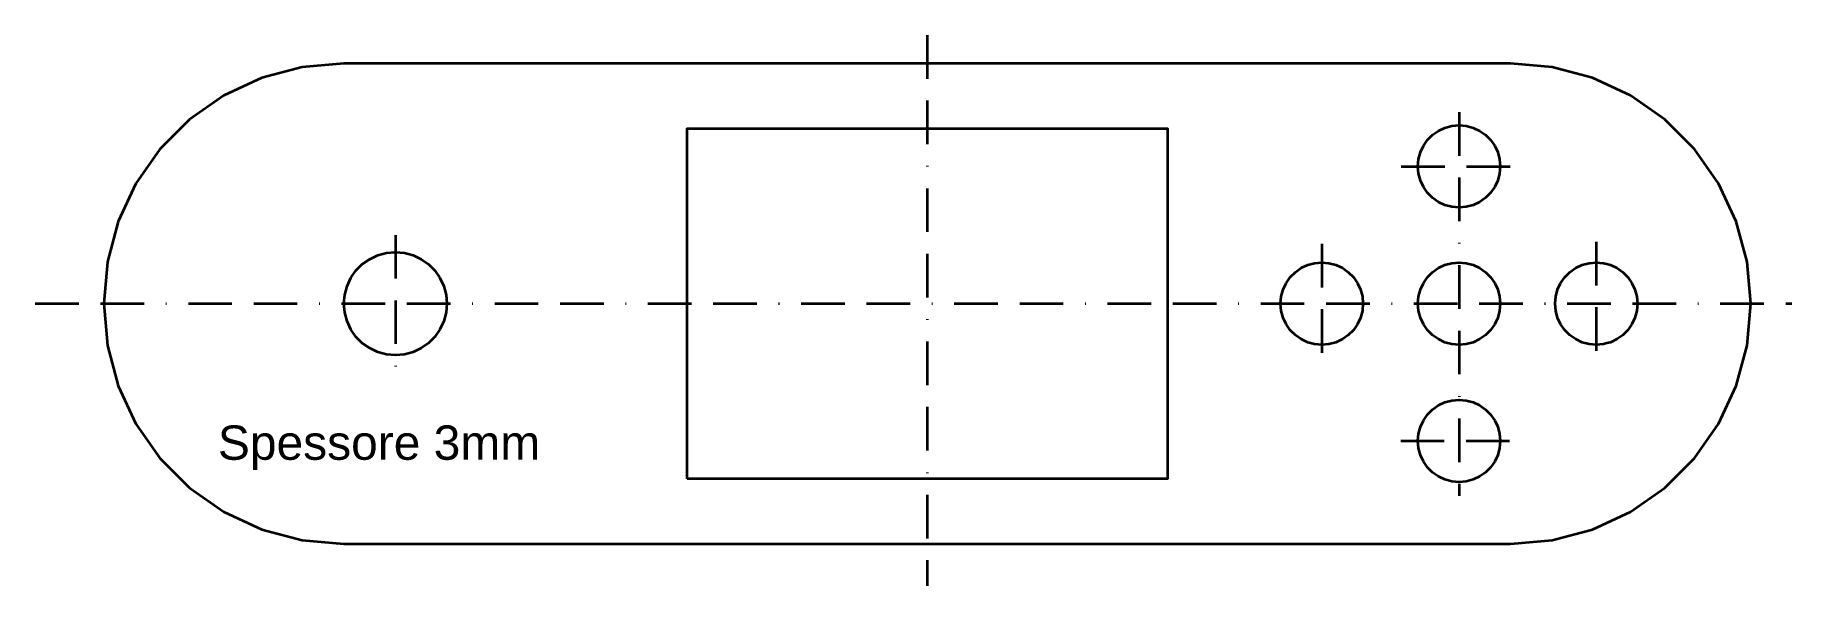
# Model space of a CAD drawing. Header units: millimetres. Extents: x -10 to 246, y -41 to 39.
import ezdxf

# ---------------------------------------------------------------- set-up
doc = ezdxf.new("R2010")
doc.units = ezdxf.units.MM
doc.linetypes.add('BORDER2', pattern=[22.225, 6.35, -3.175, 6.35, -3.175, 0, -3.175])
doc.layers.get('0').update_dxf_attribs({"lineweight": 35})
doc.styles.add('textstyle11', font='')
doc.styles.get('textstyle11').set_extended_font_data('Liberation Sans')

msp = doc.modelspace()

# ---------------------------------------------------------------- linework, layer by layer
at = {"color": 4, "linetype": 'BORDER2', "true_color": 0x00ffff}
for p, q in [((120, 39.11905), (120, -41.11525)), ((197.5, 27.90823), (197.5, -28)), ((189.06582, 20), (206.39707, 20)), ((42.5, 10), (42.5, -10)), ((177.5, 8.69842), (177.5, -9)), ((217.5, 9), (217.5, -9)), ((-10, 0), (246, 0)), ((189, -20), (206.48274, -20))]:
    msp.add_line(p, q, dxfattribs=at)
for points in [[(0, 0), (0.53173, -6.07769), (2.11076, -11.9707), (4.68911, -17.5), (8.18845, -22.4976), (12.5024, -26.8116), (17.5, -30.3109), (23.0293, -32.8892), (28.9223, -34.4683), (35, -35), (205, -35), (211.078, -34.4683), (216.971, -32.8892), (222.5, -30.3109), (227.498, -26.8116), (231.812, -22.4976), (235.311, -17.5), (237.889, -11.9707), (239.468, -6.07769), (240, 0), (239.468, 6.07769), (237.889, 11.9707), (235.311, 17.5), (231.812, 22.4976), (227.498, 26.8116), (222.5, 30.3109), (216.971, 32.8892), (211.078, 34.4683), (205, 35), (35, 35), (28.9223, 34.4683), (23.0293, 32.8892), (17.5, 30.3109), (12.5024, 26.8116), (8.18845, 22.4976), (4.68911, 17.5), (2.11076, 11.9707), (0.53173, 6.07769)], [(191.5, 20), (191.591, 21.0419), (191.862, 22.0521), (192.304, 23), (192.904, 23.8567), (193.643, 24.5963), (194.5, 25.1962), (195.448, 25.6382), (196.458, 25.9088), (197.5, 26), (198.542, 25.9088), (199.552, 25.6382), (200.5, 25.1962), (201.357, 24.5963), (202.096, 23.8567), (202.696, 23), (203.138, 22.0521), (203.409, 21.0419), (203.5, 20), (203.409, 18.9581), (203.138, 17.9479), (202.696, 17), (202.096, 16.1433), (201.357, 15.4037), (200.5, 14.8038), (199.552, 14.3618), (198.542, 14.0912), (197.5, 14), (196.458, 14.0912), (195.448, 14.3618), (194.5, 14.8038), (193.643, 15.4037), (192.904, 16.1433), (192.304, 17), (191.862, 17.9479), (191.591, 18.9581)], [(85, -25.5), (85, 25.5), (155, 25.5), (155, -25.5)], [(35, 0), (35.1139, 1.30236), (35.4523, 2.56515), (36.0048, 3.75), (36.7547, 4.82091), (37.6791, 5.74533), (38.75, 6.49519), (39.9348, 7.04769), (41.1976, 7.38606), (42.5, 7.5), (43.8024, 7.38606), (45.0652, 7.04769), (46.25, 6.49519), (47.3209, 5.74533), (48.2453, 4.82091), (48.9952, 3.75), (49.5477, 2.56515), (49.8861, 1.30236), (50, 0), (49.8861, -1.30236), (49.5477, -2.56515), (48.9952, -3.75), (48.2453, -4.82091), (47.3209, -5.74533), (46.25, -6.49519), (45.0652, -7.04769), (43.8024, -7.38606), (42.5, -7.5), (41.1976, -7.38606), (39.9348, -7.04769), (38.75, -6.49519), (37.6791, -5.74533), (36.7547, -4.82091), (36.0048, -3.75), (35.4523, -2.56515), (35.1139, -1.30236)], [(171.5, 0), (171.591, 1.04189), (171.862, 2.05212), (172.304, 3), (172.904, 3.85672), (173.643, 4.59627), (174.5, 5.19615), (175.448, 5.63815), (176.458, 5.90885), (177.5, 6), (178.542, 5.90885), (179.552, 5.63815), (180.5, 5.19615), (181.357, 4.59627), (182.096, 3.85672), (182.696, 3), (183.138, 2.05212), (183.409, 1.04189), (183.5, 0), (183.409, -1.04189), (183.138, -2.05212), (182.696, -3), (182.096, -3.85672), (181.357, -4.59627), (180.5, -5.19615), (179.552, -5.63815), (178.542, -5.90885), (177.5, -6), (176.458, -5.90885), (175.448, -5.63815), (174.5, -5.19615), (173.643, -4.59627), (172.904, -3.85672), (172.304, -3), (171.862, -2.05212), (171.591, -1.04189)], [(191.5, 0), (191.591, 1.04189), (191.862, 2.05212), (192.304, 3), (192.904, 3.85672), (193.643, 4.59627), (194.5, 5.19615), (195.448, 5.63815), (196.458, 5.90885), (197.5, 6), (198.542, 5.90885), (199.552, 5.63815), (200.5, 5.19615), (201.357, 4.59627), (202.096, 3.85672), (202.696, 3), (203.138, 2.05212), (203.409, 1.04189), (203.5, 0), (203.409, -1.04189), (203.138, -2.05212), (202.696, -3), (202.096, -3.85672), (201.357, -4.59627), (200.5, -5.19615), (199.552, -5.63815), (198.542, -5.90885), (197.5, -6), (196.458, -5.90885), (195.448, -5.63815), (194.5, -5.19615), (193.643, -4.59627), (192.904, -3.85672), (192.304, -3), (191.862, -2.05212), (191.591, -1.04189)], [(211.5, 0), (211.591, 1.04189), (211.862, 2.05212), (212.304, 3), (212.904, 3.85672), (213.643, 4.59627), (214.5, 5.19615), (215.448, 5.63815), (216.458, 5.90885), (217.5, 6), (218.542, 5.90885), (219.021, 5.78048), (219.526, 5.64514), (219.552, 5.63815), (220.5, 5.19615), (221.357, 4.59627), (222.096, 3.85672), (222.696, 3), (223.138, 2.05212), (223.409, 1.04189), (223.5, 0), (223.409, -1.04189), (223.138, -2.05212), (222.696, -3), (222.096, -3.85672), (221.357, -4.59627), (220.5, -5.19615), (219.552, -5.63815), (219.526, -5.64514), (219.021, -5.78048), (218.542, -5.90885), (217.5, -6), (216.458, -5.90885), (215.448, -5.63815), (214.5, -5.19615), (213.643, -4.59627), (212.904, -3.85672), (212.304, -3), (211.862, -2.05212), (211.591, -1.04189)], [(191.5, -20), (191.591, -18.9581), (191.862, -17.9479), (192.304, -17), (192.904, -16.1433), (193.643, -15.4037), (194.5, -14.8038), (195.448, -14.3618), (196.458, -14.0912), (197.5, -14), (198.542, -14.0912), (199.552, -14.3618), (200.5, -14.8038), (201.357, -15.4037), (202.096, -16.1433), (202.696, -17), (203.138, -17.9479), (203.409, -18.9581), (203.5, -20), (203.409, -21.0419), (203.138, -22.0521), (202.696, -23), (202.096, -23.8567), (201.357, -24.5963), (200.5, -25.1962), (199.552, -25.6382), (198.542, -25.9088), (197.5, -26), (196.458, -25.9088), (195.448, -25.6382), (194.5, -25.1962), (193.643, -24.5963), (192.904, -23.8567), (192.304, -23), (191.862, -22.0521), (191.591, -21.0419)]]:
    msp.add_lwpolyline(points, close=True)

# ---------------------------------------------------------------- texts
at = {"insert": (40.11607, -24.2551), "char_height": 5, "attachment_point": 8, "style": 'textstyle11'}
msp.add_mtext('Spessore 3mm', dxfattribs=at)

doc.saveas('drawing.dxf')
